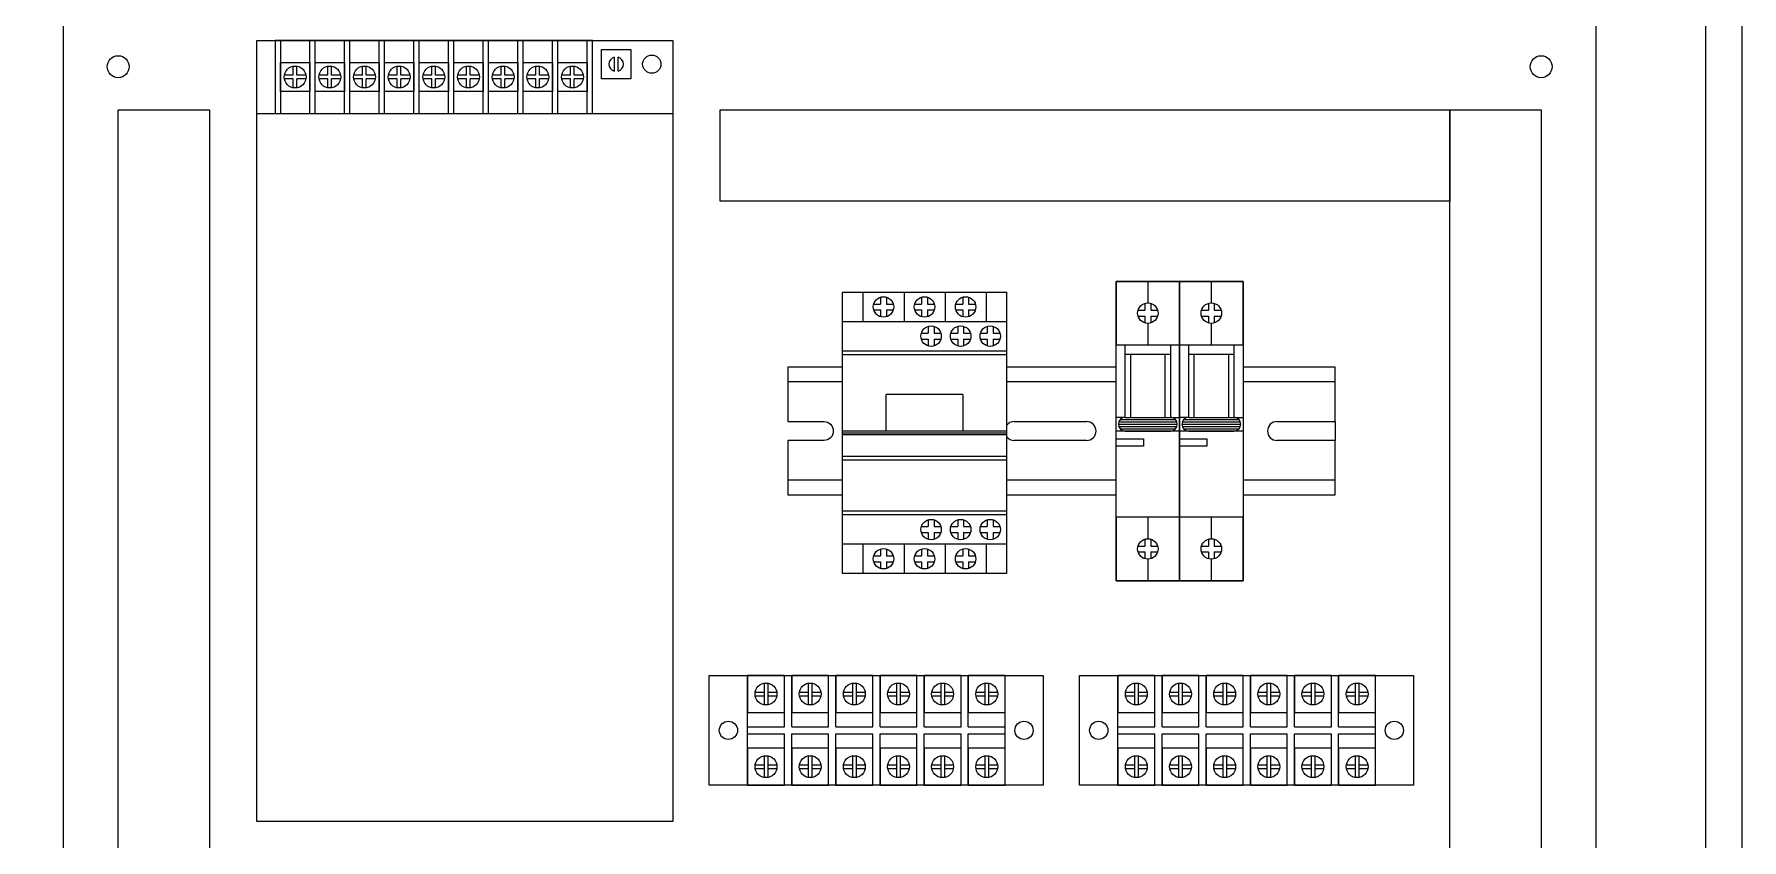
# Model space of a CAD drawing. Header units: millimetres. Extents: x 1937 to 4749, y 83 to 1608.
# Drawn here: x 2863.5 to 2980.5, y 254.8 to 310 of the extents above; entities that cross this region are included whole.
import ezdxf

# ---------------------------------------------------------------- set-up
doc = ezdxf.new("R2010")
doc.units = ezdxf.units.MM
doc.layers.get('0').update_dxf_attribs({"lineweight": 0})
for name, color, linetype, lineweight in [('Box Panel', 7, 'Continuous', 0), ('Kontaktor', 7, 'Continuous', 0), ('MCB', 7, 'Continuous', 0), ('PSU', 7, 'Continuous', 0)]:
    doc.layers.add(name, color=color, linetype=linetype, lineweight=lineweight)
doc.layers.add('Cable Duct', color=7, linetype='Continuous')

# ---------------------------------------------------------------- blocks, each defined once
blk = doc.blocks.new('MCB 1 FASA')
at = {"layer": 'MCB'}
for p, q in [((-8.7, 41), (8.7, 41)), ((-8.7, -41), (-8.7, 41)), ((0, 41), (0, 35.1)), ((8.7, 41), (8.7, -41)), ((-2.69, 33.1), (-0.8, 33.1)), ((-0.8, 34.99), (-0.8, 33.1)), ((0.8, 34.99), (0.8, 33.1)), ((0.8, 33.1), (2.68, 33.1)), ((-2.69, 31.5), (-0.8, 31.5)), ((-0.8, 31.5), (-0.8, 29.62)), ((0, 29.5), (0, 23.6)), ((0.8, 31.5), (0.8, 29.62)), ((0.8, 31.5), (2.68, 31.5)), ((-6.2, 3.75), (-6.2, 23.6)), ((6.2, 23.6), (6.2, 3.75)), ((8.7, 23.6), (8.7, 0)), ((-6.2, 21.1), (6.2, 21.1)), ((-4.7, 3.75), (-4.7, 21.1)), ((4.7, 21.1), (4.7, 3.75)), ((-6.2, 3.75), (-8.7, 3.75)), ((8.7, 0), (-8.7, 0)), ((-8.08, 1.88), (8.07, 1.88)), ((-7.97, 2.5), (7.96, 2.5)), ((-7.97, 1.25), (7.96, 1.25)), ((-7.6, 3.13), (7.59, 3.13)), ((-7.6, 0.63), (7.59, 0.63)), ((-6.2, 3.75), (6.2, 3.75)), ((-6.2, 0), (6.2, 0)), ((6.2, 3.75), (8.7, 3.75)), ((0, -23.6), (0, -29.5)), ((-2.69, -31.5), (-0.8, -31.5)), ((-0.8, -29.61), (-0.8, -31.5)), ((0.8, -29.61), (0.8, -31.5)), ((0.8, -31.5), (2.68, -31.5)), ((-2.69, -33.1), (-0.8, -33.1)), ((-0.8, -33.1), (-0.8, -34.98)), ((0, -35.1), (0, -41)), ((0.8, -33.1), (0.8, -34.98)), ((0.8, -33.1), (2.68, -33.1)), ((8.7, -41), (-8.7, -41))]:
    blk.add_line(p, q, dxfattribs=at)
for points in [[(-8.7, 23.6), (8.7, 23.6), (8.7, 41), (-8.7, 41)], [(-8.7, -2.14), (-1.2, -2.14), (-1.2, -4.14), (-8.7, -4.14)], [(-8.7, -41), (8.7, -41), (8.7, -23.6), (-8.7, -23.6)]]:
    blk.add_lwpolyline(points, close=True, dxfattribs=at)
for centre in [(0, 32.3), (0, -32.3)]:
    blk.add_circle(centre, 2.8, dxfattribs=at)
for centre, start, end in [((-6.2, 1.88), 90, 270), ((6.2, 1.88), 270, 90)]:
    blk.add_arc(centre, 1.88, start, end, dxfattribs=at)
blk = doc.blocks.new('PSU')
for p, q in [((109.17, 19.87), (22.17, 19.87)), ((22.17, 19.87), (22.17, -0.13)), ((23.67, 19.87), (23.67, -0.13)), ((31.67, 19.87), (31.67, -0.13)), ((33.17, 19.87), (33.17, -0.13)), ((41.17, 19.87), (41.17, -0.13)), ((42.67, 19.87), (42.67, -0.13)), ((50.67, 19.87), (50.67, -0.13)), ((52.17, 19.87), (52.17, -0.13)), ((60.17, 19.87), (60.17, -0.13)), ((61.67, 19.87), (61.67, -0.13)), ((69.67, 19.87), (69.67, -0.13)), ((71.17, 19.87), (71.17, -0.13)), ((79.17, 19.87), (79.17, -0.13)), ((80.67, 19.87), (80.67, -0.13)), ((88.67, 19.87), (88.67, -0.13)), ((90.17, 19.87), (90.17, -0.13)), ((98.17, 19.87), (98.17, -0.13)), ((99.67, 19.87), (99.67, -0.13)), ((107.67, -0.13), (107.67, 19.87)), ((109.17, -0.13), (109.17, 19.87)), ((24.71, 10.37), (27.17, 10.37)), ((24.71, 9.37), (27.17, 9.37)), ((27.17, 12.83), (27.17, 10.37)), ((27.17, 9.37), (27.17, 6.91)), ((28.17, 12.83), (28.17, 10.37)), ((28.17, 10.37), (30.63, 10.37)), ((28.17, 9.37), (28.17, 6.91)), ((28.17, 9.37), (30.63, 9.37)), ((34.21, 10.37), (36.67, 10.37)), ((34.21, 9.37), (36.67, 9.37)), ((36.67, 12.83), (36.67, 10.37)), ((36.67, 9.37), (36.67, 6.91)), ((37.67, 12.83), (37.67, 10.37)), ((37.67, 10.37), (40.13, 10.37)), ((37.67, 9.37), (37.67, 6.91)), ((37.67, 9.37), (40.13, 9.37)), ((43.71, 10.37), (46.17, 10.37)), ((43.71, 9.37), (46.17, 9.37)), ((46.17, 12.83), (46.17, 10.37)), ((46.17, 9.37), (46.17, 6.91)), ((47.17, 12.83), (47.17, 10.37)), ((47.17, 10.37), (49.63, 10.37)), ((47.17, 9.37), (47.17, 6.91)), ((47.17, 9.37), (49.63, 9.37)), ((53.21, 10.37), (55.67, 10.37)), ((53.21, 9.37), (55.67, 9.37)), ((55.67, 12.83), (55.67, 10.37)), ((55.67, 9.37), (55.67, 6.91)), ((56.67, 12.83), (56.67, 10.37)), ((56.67, 10.37), (59.13, 10.37)), ((56.67, 9.37), (56.67, 6.91)), ((56.67, 9.37), (59.13, 9.37)), ((62.71, 10.37), (65.17, 10.37)), ((62.71, 9.37), (65.17, 9.37)), ((65.17, 12.83), (65.17, 10.37)), ((65.17, 9.37), (65.17, 6.91)), ((66.17, 12.83), (66.17, 10.37)), ((66.17, 10.37), (68.63, 10.37)), ((66.17, 9.37), (66.17, 6.91)), ((66.17, 9.37), (68.63, 9.37)), ((72.21, 10.37), (74.67, 10.37)), ((72.21, 9.37), (74.67, 9.37)), ((74.67, 12.83), (74.67, 10.37)), ((74.67, 9.37), (74.67, 6.91)), ((75.67, 12.83), (75.67, 10.37)), ((75.67, 10.37), (78.13, 10.37)), ((75.67, 9.37), (75.67, 6.91)), ((75.67, 9.37), (78.13, 9.37)), ((81.71, 10.37), (84.17, 10.37)), ((81.71, 9.37), (84.17, 9.37)), ((84.17, 12.83), (84.17, 10.37)), ((84.17, 9.37), (84.17, 6.91)), ((85.17, 12.83), (85.17, 10.37)), ((85.17, 10.37), (87.63, 10.37)), ((85.17, 9.37), (85.17, 6.91)), ((85.17, 9.37), (87.63, 9.37)), ((91.21, 10.37), (93.67, 10.37)), ((91.21, 9.37), (93.67, 9.37)), ((93.67, 12.83), (93.67, 10.37)), ((93.67, 9.37), (93.67, 6.91)), ((94.67, 12.83), (94.67, 10.37)), ((94.67, 10.37), (97.13, 10.37)), ((94.67, 9.37), (94.67, 6.91)), ((94.67, 9.37), (97.13, 9.37)), ((100.71, 10.37), (103.17, 10.37)), ((100.71, 9.37), (103.17, 9.37)), ((103.17, 12.83), (103.17, 10.37)), ((103.17, 9.37), (103.17, 6.91)), ((104.17, 12.83), (104.17, 10.37)), ((104.17, 10.37), (106.63, 10.37)), ((104.17, 9.37), (104.17, 6.91)), ((104.17, 9.37), (106.63, 9.37)), ((15.17, 8.31), (15.17, 4.43)), ((16.17, 8.31), (16.17, 4.43)), ((22.17, -0.13), (109.17, -0.13))]:
    blk.add_line(p, q)
for points in [[(11.67, 10.37), (19.67, 10.37), (19.67, 2.37), (11.67, 2.37)], [(23.67, 13.87), (31.67, 13.87), (31.67, 5.87), (23.67, 5.87)], [(33.17, 13.87), (41.17, 13.87), (41.17, 5.87), (33.17, 5.87)], [(42.67, 13.87), (50.67, 13.87), (50.67, 5.87), (42.67, 5.87)], [(52.17, 13.87), (60.17, 13.87), (60.17, 5.87), (52.17, 5.87)], [(61.67, 13.87), (69.67, 13.87), (69.67, 5.87), (61.67, 5.87)], [(71.17, 13.87), (79.17, 13.87), (79.17, 5.87), (71.17, 5.87)], [(80.67, 13.87), (88.67, 13.87), (88.67, 5.87), (80.67, 5.87)], [(90.17, 13.87), (98.17, 13.87), (98.17, 5.87), (90.17, 5.87)], [(99.67, 13.87), (107.67, 13.87), (107.67, 5.87), (99.67, 5.87)]]:
    blk.add_lwpolyline(points, close=True)
for centre, radius in [((27.67, 9.87), 3), ((37.17, 9.87), 3), ((46.67, 9.87), 3), ((56.17, 9.87), 3), ((65.67, 9.87), 3), ((75.17, 9.87), 3), ((84.67, 9.87), 3), ((94.17, 9.87), 3), ((103.67, 9.87), 3), ((5.92, 6.37), 2.5)]:
    blk.add_circle(centre, radius)
for start, end in [(104.4775, 255.5225), (284.4775, 75.5225)]:
    blk.add_arc((15.67, 6.37), 2, start, end)
at = {"layer": 'PSU'}
for p, q in [((0.17, -0.13), (0.17, 213.87)), ((0.17, 213.87), (114.17, 213.87)), ((114.17, 213.87), (114.17, -0.13)), ((114.17, 19.87), (0.17, 19.87)), ((114.17, -0.13), (0.17, -0.13))]:
    blk.add_line(p, q, dxfattribs=at)
blk = doc.blocks.new('Kontaktor')
at = {"layer": 'Kontaktor'}
for p, q in [((2979.03, 1753.55), (3024.03, 1753.55)), ((2979.03, 1676.55), (2979.03, 1753.55)), ((2984.65, 1753.55), (2984.65, 1745.55)), ((2989.48, 1752.23), (2989.48, 1750.35)), ((2991.08, 1752.23), (2991.08, 1750.35)), ((2995.9, 1753.55), (2995.9, 1745.55)), ((3000.73, 1752.23), (3000.73, 1750.35)), ((3002.33, 1752.23), (3002.33, 1750.35)), ((3007.15, 1753.55), (3007.15, 1745.55)), ((3011.98, 1752.23), (3011.98, 1750.35)), ((3013.58, 1752.23), (3013.58, 1750.35)), ((3018.4, 1753.55), (3018.4, 1745.55)), ((3024.03, 1753.55), (3024.03, 1676.55)), ((2987.59, 1750.35), (2989.48, 1750.35)), ((2987.59, 1748.75), (2989.48, 1748.75)), ((2989.48, 1748.75), (2989.48, 1746.86)), ((2991.08, 1750.35), (2992.96, 1750.35)), ((2991.08, 1748.75), (2991.08, 1746.86)), ((2991.08, 1748.75), (2992.96, 1748.75)), ((2998.84, 1750.35), (3000.73, 1750.35)), ((2998.84, 1748.75), (3000.73, 1748.75)), ((3000.73, 1748.75), (3000.73, 1746.86)), ((3002.33, 1750.35), (3004.21, 1750.35)), ((3002.33, 1748.75), (3002.33, 1746.86)), ((3002.33, 1748.75), (3004.21, 1748.75)), ((3010.09, 1750.35), (3011.98, 1750.35)), ((3010.09, 1748.75), (3011.98, 1748.75)), ((3011.98, 1748.75), (3011.98, 1746.86)), ((3013.58, 1750.35), (3015.46, 1750.35)), ((3013.58, 1748.75), (3013.58, 1746.86)), ((3013.58, 1748.75), (3015.46, 1748.75)), ((2979.03, 1745.55), (3024.03, 1745.55)), ((3000.64, 1742.35), (3002.53, 1742.35)), ((3002.53, 1744.23), (3002.53, 1742.35)), ((3004.13, 1744.23), (3004.13, 1742.35)), ((3004.13, 1742.35), (3006.01, 1742.35)), ((3008.74, 1742.35), (3010.63, 1742.35)), ((3010.63, 1744.23), (3010.63, 1742.35)), ((3012.23, 1744.23), (3012.23, 1742.35)), ((3012.23, 1742.35), (3014.11, 1742.35)), ((3016.84, 1742.35), (3018.73, 1742.35)), ((3018.73, 1744.23), (3018.73, 1742.35)), ((3020.33, 1744.23), (3020.33, 1742.35)), ((3020.33, 1742.35), (3022.21, 1742.35)), ((2979.03, 1737.55), (3024.03, 1737.55)), ((2979.03, 1736.55), (3024.03, 1736.55)), ((3000.64, 1740.75), (3002.53, 1740.75)), ((3002.53, 1740.75), (3002.53, 1738.86)), ((3004.13, 1740.75), (3004.13, 1738.86)), ((3004.13, 1740.75), (3006.01, 1740.75)), ((3008.74, 1740.75), (3010.63, 1740.75)), ((3010.63, 1740.75), (3010.63, 1738.86)), ((3012.23, 1740.75), (3012.23, 1738.86)), ((3012.23, 1740.75), (3014.11, 1740.75)), ((3016.84, 1740.75), (3018.73, 1740.75)), ((3018.73, 1740.75), (3018.73, 1738.86)), ((3020.33, 1740.75), (3020.33, 1738.86)), ((3020.33, 1740.75), (3022.21, 1740.75)), ((3012.03, 1725.55), (2991.03, 1725.55)), ((2991.03, 1715.55), (2991.03, 1725.55)), ((3012.03, 1725.55), (3012.03, 1715.55)), ((3024.03, 1715.55), (2979.03, 1715.55)), ((2979.03, 1715.05), (3024.03, 1715.05)), ((3024.03, 1714.55), (2979.03, 1714.55)), ((3024.03, 1708.55), (2979.03, 1708.55)), ((3024.03, 1707.55), (2979.03, 1707.55)), ((3024.03, 1693.55), (2979.03, 1693.55)), ((3024.03, 1692.55), (2979.03, 1692.55)), ((3002.53, 1691.23), (3002.53, 1689.35)), ((3004.13, 1691.23), (3004.13, 1689.35)), ((3010.63, 1691.23), (3010.63, 1689.35)), ((3012.23, 1691.23), (3012.23, 1689.35)), ((3018.73, 1691.23), (3018.73, 1689.35)), ((3020.33, 1691.23), (3020.33, 1689.35)), ((3000.64, 1689.35), (3002.53, 1689.35)), ((3000.64, 1687.75), (3002.53, 1687.75)), ((3002.53, 1687.75), (3002.53, 1685.86)), ((3004.13, 1689.35), (3006.01, 1689.35)), ((3004.13, 1687.75), (3004.13, 1685.86)), ((3004.13, 1687.75), (3006.01, 1687.75)), ((3008.74, 1689.35), (3010.63, 1689.35)), ((3008.74, 1687.75), (3010.63, 1687.75)), ((3010.63, 1687.75), (3010.63, 1685.86)), ((3012.23, 1689.35), (3014.11, 1689.35)), ((3012.23, 1687.75), (3012.23, 1685.86)), ((3012.23, 1687.75), (3014.11, 1687.75)), ((3016.84, 1689.35), (3018.73, 1689.35)), ((3016.84, 1687.75), (3018.73, 1687.75)), ((3018.73, 1687.75), (3018.73, 1685.86)), ((3020.33, 1689.35), (3022.21, 1689.35)), ((3020.33, 1687.75), (3020.33, 1685.86)), ((3020.33, 1687.75), (3022.21, 1687.75)), ((3024.03, 1684.55), (2979.03, 1684.55)), ((2984.65, 1684.55), (2984.65, 1676.55)), ((2987.59, 1681.35), (2989.48, 1681.35)), ((2989.48, 1683.23), (2989.48, 1681.35)), ((2991.08, 1683.23), (2991.08, 1681.35)), ((2991.08, 1681.35), (2992.96, 1681.35)), ((2995.9, 1684.55), (2995.9, 1676.55)), ((2998.84, 1681.35), (3000.73, 1681.35)), ((3000.73, 1683.23), (3000.73, 1681.35)), ((3002.33, 1683.23), (3002.33, 1681.35)), ((3002.33, 1681.35), (3004.21, 1681.35)), ((3007.15, 1684.55), (3007.15, 1676.55)), ((3010.09, 1681.35), (3011.98, 1681.35)), ((3011.98, 1683.23), (3011.98, 1681.35)), ((3013.58, 1683.23), (3013.58, 1681.35)), ((3013.58, 1681.35), (3015.46, 1681.35)), ((3018.4, 1684.55), (3018.4, 1676.55)), ((3024.03, 1676.55), (2979.03, 1676.55)), ((2987.59, 1679.75), (2989.48, 1679.75)), ((2989.48, 1679.75), (2989.48, 1677.86)), ((2991.08, 1679.75), (2991.08, 1677.86)), ((2991.08, 1679.75), (2992.96, 1679.75)), ((2998.84, 1679.75), (3000.73, 1679.75)), ((3000.73, 1679.75), (3000.73, 1677.86)), ((3002.33, 1679.75), (3002.33, 1677.86)), ((3002.33, 1679.75), (3004.21, 1679.75)), ((3010.09, 1679.75), (3011.98, 1679.75)), ((3011.98, 1679.75), (3011.98, 1677.86)), ((3013.58, 1679.75), (3013.58, 1677.86)), ((3013.58, 1679.75), (3015.46, 1679.75))]:
    blk.add_line(p, q, dxfattribs=at)
for centre in [(2990.28, 1749.55), (3001.53, 1749.55), (3012.78, 1749.55), (3003.33, 1741.55), (3011.43, 1741.55), (3019.53, 1741.55), (3003.33, 1688.55), (3011.43, 1688.55), (3019.53, 1688.55), (2990.28, 1680.55), (3001.53, 1680.55), (3012.78, 1680.55)]:
    blk.add_circle(centre, 2.8, dxfattribs=at)

msp = doc.modelspace()

# ---------------------------------------------------------------- linework, layer by layer
for p, q in [((2952.647, 283.432), (2952.647, 282.132)), ((2909.772, 266.032), (2932.647, 266.032)), ((2909.772, 258.532), (2909.772, 266.032)), ((2912.397, 258.532), (2912.397, 266.032)), ((2914.922, 262.532), (2914.922, 266.032)), ((2915.422, 262.532), (2915.422, 266.032)), ((2917.947, 262.532), (2917.947, 266.032)), ((2918.447, 262.532), (2918.447, 266.032)), ((2920.972, 262.532), (2920.972, 266.032)), ((2921.472, 262.532), (2921.472, 266.032)), ((2923.997, 262.532), (2923.997, 266.032)), ((2924.497, 262.532), (2924.497, 266.032)), ((2927.022, 262.532), (2927.022, 266.032)), ((2927.522, 262.532), (2927.522, 266.032)), ((2930.022, 266.032), (2930.022, 258.532)), ((2932.647, 266.032), (2932.647, 258.532)), ((2935.147, 266.032), (2958.022, 266.032)), ((2935.147, 258.532), (2935.147, 266.032)), ((2937.772, 258.532), (2937.772, 266.032)), ((2940.297, 262.532), (2940.297, 266.032)), ((2940.797, 262.532), (2940.797, 266.032)), ((2943.322, 262.532), (2943.322, 266.032)), ((2943.822, 262.532), (2943.822, 266.032)), ((2946.347, 262.532), (2946.347, 266.032)), ((2946.847, 262.532), (2946.847, 266.032)), ((2949.372, 262.532), (2949.372, 266.032)), ((2949.872, 262.532), (2949.872, 266.032)), ((2952.397, 262.532), (2952.397, 266.032)), ((2952.897, 262.532), (2952.897, 266.032)), ((2955.397, 266.032), (2955.397, 258.532)), ((2958.022, 266.032), (2958.022, 258.532)), ((2912.92, 264.895), (2913.535, 264.895)), ((2912.92, 264.645), (2913.535, 264.645)), ((2913.535, 265.509), (2913.535, 264.03)), ((2913.785, 265.509), (2913.785, 264.03)), ((2913.785, 264.895), (2914.399, 264.895)), ((2913.785, 264.645), (2914.399, 264.645)), ((2915.945, 264.895), (2916.56, 264.895)), ((2915.945, 264.645), (2916.56, 264.645)), ((2916.56, 265.509), (2916.56, 264.03)), ((2916.81, 265.509), (2916.81, 264.03)), ((2916.81, 264.895), (2917.424, 264.895)), ((2916.81, 264.645), (2917.424, 264.645)), ((2918.97, 264.895), (2919.585, 264.895)), ((2918.97, 264.645), (2919.585, 264.645)), ((2919.585, 265.509), (2919.585, 264.03)), ((2919.835, 265.509), (2919.835, 264.03)), ((2919.835, 264.895), (2920.449, 264.895)), ((2919.835, 264.645), (2920.449, 264.645)), ((2921.995, 264.895), (2922.61, 264.895)), ((2921.995, 264.645), (2922.61, 264.645)), ((2922.61, 265.509), (2922.61, 264.03)), ((2922.86, 265.509), (2922.86, 264.03)), ((2922.86, 264.895), (2923.474, 264.895)), ((2922.86, 264.645), (2923.474, 264.645)), ((2925.02, 264.895), (2925.635, 264.895)), ((2925.02, 264.645), (2925.635, 264.645)), ((2925.635, 265.509), (2925.635, 264.03)), ((2925.885, 265.509), (2925.885, 264.03)), ((2925.885, 264.895), (2926.499, 264.895)), ((2925.885, 264.645), (2926.499, 264.645)), ((2928.045, 264.895), (2928.66, 264.895)), ((2928.045, 264.645), (2928.66, 264.645)), ((2928.66, 265.509), (2928.66, 264.03)), ((2928.91, 265.509), (2928.91, 264.03)), ((2928.91, 264.895), (2929.524, 264.895)), ((2928.91, 264.645), (2929.524, 264.645)), ((2938.295, 264.895), (2938.91, 264.895)), ((2938.295, 264.645), (2938.91, 264.645)), ((2938.91, 265.509), (2938.91, 264.03)), ((2939.16, 265.509), (2939.16, 264.03)), ((2939.16, 264.895), (2939.774, 264.895)), ((2939.16, 264.645), (2939.774, 264.645)), ((2941.32, 264.895), (2941.935, 264.895)), ((2941.32, 264.645), (2941.935, 264.645)), ((2941.935, 265.509), (2941.935, 264.03)), ((2942.185, 265.509), (2942.185, 264.03)), ((2942.185, 264.895), (2942.799, 264.895)), ((2942.185, 264.645), (2942.799, 264.645)), ((2944.345, 264.895), (2944.96, 264.895)), ((2944.345, 264.645), (2944.96, 264.645)), ((2944.96, 265.509), (2944.96, 264.03)), ((2945.21, 265.509), (2945.21, 264.03)), ((2945.21, 264.895), (2945.824, 264.895)), ((2945.21, 264.645), (2945.824, 264.645)), ((2947.37, 264.895), (2947.985, 264.895)), ((2947.37, 264.645), (2947.985, 264.645)), ((2947.985, 265.509), (2947.985, 264.03)), ((2948.235, 265.509), (2948.235, 264.03)), ((2948.235, 264.895), (2948.849, 264.895)), ((2948.235, 264.645), (2948.849, 264.645)), ((2950.395, 264.895), (2951.01, 264.895)), ((2950.395, 264.645), (2951.01, 264.645)), ((2951.01, 265.509), (2951.01, 264.03)), ((2951.26, 265.509), (2951.26, 264.03)), ((2951.26, 264.895), (2951.874, 264.895)), ((2951.26, 264.645), (2951.874, 264.645)), ((2953.42, 264.895), (2954.035, 264.895)), ((2953.42, 264.645), (2954.035, 264.645)), ((2954.035, 265.509), (2954.035, 264.03)), ((2954.285, 265.509), (2954.285, 264.03)), ((2954.285, 264.895), (2954.899, 264.895)), ((2954.285, 264.645), (2954.899, 264.645)), ((2912.397, 262.532), (2914.922, 262.532)), ((2915.422, 262.532), (2917.947, 262.532)), ((2918.447, 262.532), (2920.972, 262.532)), ((2921.472, 262.532), (2923.997, 262.532)), ((2924.497, 262.532), (2927.022, 262.532)), ((2927.522, 262.532), (2930.022, 262.532)), ((2937.772, 262.532), (2940.297, 262.532)), ((2940.797, 262.532), (2943.322, 262.532)), ((2943.822, 262.532), (2946.347, 262.532)), ((2946.847, 262.532), (2949.372, 262.532)), ((2949.872, 262.532), (2952.397, 262.532)), ((2952.897, 262.532), (2955.397, 262.532)), ((2912.397, 262.032), (2914.922, 262.032)), ((2914.922, 258.532), (2914.922, 262.032)), ((2915.422, 262.032), (2917.947, 262.032)), ((2915.422, 258.532), (2915.422, 262.032)), ((2917.947, 258.532), (2917.947, 262.032)), ((2918.447, 262.032), (2920.972, 262.032)), ((2918.447, 258.532), (2918.447, 262.032)), ((2920.972, 258.532), (2920.972, 262.032)), ((2921.472, 262.032), (2923.997, 262.032)), ((2921.472, 258.532), (2921.472, 262.032)), ((2923.997, 258.532), (2923.997, 262.032)), ((2924.497, 262.032), (2927.022, 262.032)), ((2924.497, 258.532), (2924.497, 262.032)), ((2927.022, 258.532), (2927.022, 262.032)), ((2927.522, 262.032), (2930.022, 262.032)), ((2927.522, 258.532), (2927.522, 262.032)), ((2937.772, 262.032), (2940.297, 262.032)), ((2940.297, 258.532), (2940.297, 262.032)), ((2940.797, 262.032), (2943.322, 262.032)), ((2940.797, 258.532), (2940.797, 262.032)), ((2943.322, 258.532), (2943.322, 262.032)), ((2943.822, 262.032), (2946.347, 262.032)), ((2943.822, 258.532), (2943.822, 262.032)), ((2946.347, 258.532), (2946.347, 262.032)), ((2946.847, 262.032), (2949.372, 262.032)), ((2946.847, 258.532), (2946.847, 262.032)), ((2949.372, 258.532), (2949.372, 262.032)), ((2949.872, 262.032), (2952.397, 262.032)), ((2949.872, 258.532), (2949.872, 262.032)), ((2952.397, 258.532), (2952.397, 262.032)), ((2952.897, 262.032), (2955.397, 262.032)), ((2952.897, 258.532), (2952.897, 262.032)), ((2912.92, 259.92), (2913.535, 259.92)), ((2913.535, 260.534), (2913.535, 259.055)), ((2913.785, 260.534), (2913.785, 259.055)), ((2913.785, 259.92), (2914.399, 259.92)), ((2915.945, 259.92), (2916.56, 259.92)), ((2916.56, 260.534), (2916.56, 259.055)), ((2916.81, 260.534), (2916.81, 259.055)), ((2916.81, 259.92), (2917.424, 259.92)), ((2918.97, 259.92), (2919.585, 259.92)), ((2919.585, 260.534), (2919.585, 259.055)), ((2919.835, 260.534), (2919.835, 259.055)), ((2919.835, 259.92), (2920.449, 259.92)), ((2921.995, 259.92), (2922.61, 259.92)), ((2922.61, 260.534), (2922.61, 259.055)), ((2922.86, 260.534), (2922.86, 259.055)), ((2922.86, 259.92), (2923.474, 259.92)), ((2925.02, 259.92), (2925.635, 259.92)), ((2925.635, 260.534), (2925.635, 259.055)), ((2925.885, 260.534), (2925.885, 259.055)), ((2925.885, 259.92), (2926.499, 259.92)), ((2928.045, 259.92), (2928.66, 259.92)), ((2928.66, 260.534), (2928.66, 259.055)), ((2928.91, 260.534), (2928.91, 259.055)), ((2928.91, 259.92), (2929.524, 259.92)), ((2938.295, 259.92), (2938.91, 259.92)), ((2938.91, 260.534), (2938.91, 259.055)), ((2939.16, 260.534), (2939.16, 259.055)), ((2939.16, 259.92), (2939.774, 259.92)), ((2941.32, 259.92), (2941.935, 259.92)), ((2941.935, 260.534), (2941.935, 259.055)), ((2942.185, 260.534), (2942.185, 259.055)), ((2942.185, 259.92), (2942.799, 259.92)), ((2944.345, 259.92), (2944.96, 259.92)), ((2944.96, 260.534), (2944.96, 259.055)), ((2945.21, 260.534), (2945.21, 259.055)), ((2945.21, 259.92), (2945.824, 259.92)), ((2947.37, 259.92), (2947.985, 259.92)), ((2947.985, 260.534), (2947.985, 259.055)), ((2948.235, 260.534), (2948.235, 259.055)), ((2948.235, 259.92), (2948.849, 259.92)), ((2950.395, 259.92), (2951.01, 259.92)), ((2951.01, 260.534), (2951.01, 259.055)), ((2951.26, 260.534), (2951.26, 259.055)), ((2951.26, 259.92), (2951.874, 259.92)), ((2953.42, 259.92), (2954.035, 259.92)), ((2954.035, 260.534), (2954.035, 259.055)), ((2954.285, 260.534), (2954.285, 259.055)), ((2954.285, 259.92), (2954.899, 259.92)), ((2912.92, 259.67), (2913.535, 259.67)), ((2913.785, 259.67), (2914.399, 259.67)), ((2915.945, 259.67), (2916.56, 259.67)), ((2916.81, 259.67), (2917.424, 259.67)), ((2918.97, 259.67), (2919.585, 259.67)), ((2919.835, 259.67), (2920.449, 259.67)), ((2921.995, 259.67), (2922.61, 259.67)), ((2922.86, 259.67), (2923.474, 259.67)), ((2925.02, 259.67), (2925.635, 259.67)), ((2925.885, 259.67), (2926.499, 259.67)), ((2928.045, 259.67), (2928.66, 259.67)), ((2928.91, 259.67), (2929.524, 259.67)), ((2938.295, 259.67), (2938.91, 259.67)), ((2939.16, 259.67), (2939.774, 259.67)), ((2941.32, 259.67), (2941.935, 259.67)), ((2942.185, 259.67), (2942.799, 259.67)), ((2944.345, 259.67), (2944.96, 259.67)), ((2945.21, 259.67), (2945.824, 259.67)), ((2947.37, 259.67), (2947.985, 259.67)), ((2948.235, 259.67), (2948.849, 259.67)), ((2950.395, 259.67), (2951.01, 259.67)), ((2951.26, 259.67), (2951.874, 259.67)), ((2953.42, 259.67), (2954.035, 259.67)), ((2954.285, 259.67), (2954.899, 259.67)), ((2932.647, 258.532), (2909.772, 258.532)), ((2958.022, 258.532), (2935.147, 258.532))]:
    msp.add_line(p, q)
msp.add_lwpolyline([(2918.897, 287.157), (2915.147, 287.157), (2915.147, 283.432), (2917.622, 283.432, -1), (2917.622, 282.132), (2915.147, 282.132), (2915.147, 278.407), (2918.897, 278.407)], format="xyb")
for points in [[(2937.647, 287.157), (2930.147, 287.157)], [(2948.672, 283.432), (2952.647, 283.432), (2952.647, 287.157), (2952.647, 287.157), (2946.347, 287.157)], [(2918.897, 286.157), (2915.147, 286.157), (2915.147, 286.157)], [(2937.647, 286.157), (2930.147, 286.157)], [(2952.647, 286.157), (2946.347, 286.157)], [(2930.672, 283.432), (2935.622, 283.432)], [(2935.622, 282.132), (2930.672, 282.132)], [(2946.347, 278.407), (2952.647, 278.407), (2952.647, 278.407), (2952.647, 282.132), (2948.672, 282.132)], [(2918.897, 279.407), (2915.147, 279.407), (2915.147, 279.407)], [(2937.647, 279.407), (2930.147, 279.407)], [(2952.647, 279.407), (2946.347, 279.407)], [(2930.147, 278.407), (2937.647, 278.407)]]:
    msp.add_lwpolyline(points)
for points in [[(2912.397, 263.507), (2914.922, 263.507), (2914.922, 266.032), (2912.397, 266.032)], [(2915.422, 263.507), (2917.947, 263.507), (2917.947, 266.032), (2915.422, 266.032)], [(2918.447, 263.507), (2920.972, 263.507), (2920.972, 266.032), (2918.447, 266.032)], [(2921.472, 263.507), (2923.997, 263.507), (2923.997, 266.032), (2921.472, 266.032)], [(2924.497, 263.507), (2927.022, 263.507), (2927.022, 266.032), (2924.497, 266.032)], [(2927.522, 263.507), (2930.047, 263.507), (2930.047, 266.032), (2927.522, 266.032)], [(2937.772, 263.507), (2940.297, 263.507), (2940.297, 266.032), (2937.772, 266.032)], [(2940.797, 263.507), (2943.322, 263.507), (2943.322, 266.032), (2940.797, 266.032)], [(2943.822, 263.507), (2946.347, 263.507), (2946.347, 266.032), (2943.822, 266.032)], [(2946.847, 263.507), (2949.372, 263.507), (2949.372, 266.032), (2946.847, 266.032)], [(2949.872, 263.507), (2952.397, 263.507), (2952.397, 266.032), (2949.872, 266.032)], [(2952.897, 263.507), (2955.422, 263.507), (2955.422, 266.032), (2952.897, 266.032)], [(2912.397, 258.532), (2914.922, 258.532), (2914.922, 261.057), (2912.397, 261.057)], [(2915.422, 258.532), (2917.947, 258.532), (2917.947, 261.057), (2915.422, 261.057)], [(2918.447, 258.532), (2920.972, 258.532), (2920.972, 261.057), (2918.447, 261.057)], [(2921.472, 258.532), (2923.997, 258.532), (2923.997, 261.057), (2921.472, 261.057)], [(2924.497, 258.532), (2927.022, 258.532), (2927.022, 261.057), (2924.497, 261.057)], [(2927.522, 258.532), (2930.047, 258.532), (2930.047, 261.057), (2927.522, 261.057)], [(2937.772, 258.532), (2940.297, 258.532), (2940.297, 261.057), (2937.772, 261.057)], [(2940.797, 258.532), (2943.322, 258.532), (2943.322, 261.057), (2940.797, 261.057)], [(2943.822, 258.532), (2946.347, 258.532), (2946.347, 261.057), (2943.822, 261.057)], [(2946.847, 258.532), (2949.372, 258.532), (2949.372, 261.057), (2946.847, 261.057)], [(2949.872, 258.532), (2952.397, 258.532), (2952.397, 261.057), (2949.872, 261.057)], [(2952.897, 258.532), (2955.422, 258.532), (2955.422, 261.057), (2952.897, 261.057)]]:
    msp.add_lwpolyline(points, close=True)
for centre, radius in [((2869.272, 307.734), 0.75), ((2966.772, 307.734), 0.75), ((2913.66, 264.77), 0.75), ((2916.685, 264.77), 0.75), ((2919.71, 264.77), 0.75), ((2922.735, 264.77), 0.75), ((2925.76, 264.77), 0.75), ((2928.785, 264.77), 0.75), ((2939.035, 264.77), 0.75), ((2942.06, 264.77), 0.75), ((2945.085, 264.77), 0.75), ((2948.11, 264.77), 0.75), ((2951.135, 264.77), 0.75), ((2954.16, 264.77), 0.75), ((2911.085, 262.282), 0.625), ((2931.335, 262.282), 0.625), ((2936.46, 262.282), 0.625), ((2956.71, 262.282), 0.625), ((2913.66, 259.795), 0.75), ((2916.685, 259.795), 0.75), ((2919.71, 259.795), 0.75), ((2922.735, 259.795), 0.75), ((2925.76, 259.795), 0.75), ((2928.785, 259.795), 0.75), ((2939.035, 259.795), 0.75), ((2942.06, 259.795), 0.75), ((2945.085, 259.795), 0.75), ((2948.11, 259.795), 0.75), ((2951.135, 259.795), 0.75), ((2954.16, 259.795), 0.75)]:
    msp.add_circle(centre, radius)
for centre, major_axis, start_param, end_param in [((2930.672, 282.782), (-0.65, 0), 4.712389, 5.6526166), ((2935.622, 282.782), (0, 0.65), 3.1415927, 6.2831853), ((2948.672, 282.782), (-0.65, 0), 4.712389, 7.8539816), ((2930.672, 282.782), (-0.65, 0), 6.913754, 7.8539816)]:
    msp.add_ellipse(centre, major_axis=major_axis, ratio=1, start_param=start_param, end_param=end_param)
at = {"layer": 'Box Panel'}
for points in [[(2855.522, 210.984), (2855.522, 321.484), (2980.522, 321.484), (2980.522, 194.297)], [(2858.022, 210.984), (2858.022, 318.984), (2978.022, 318.984), (2978.022, 194.297)]]:
    msp.add_lwpolyline(points, dxfattribs=at)
msp.add_lwpolyline([(2865.522, 311.484), (2970.522, 311.484), (2970.522, 181.484), (2865.522, 181.484)], close=True, dxfattribs=at)
at = {"layer": 'Cable Duct', "lineweight": 0}
for points in [[(2875.522, 188.532), (2869.272, 188.532), (2869.272, 304.782), (2875.522, 304.782)], [(2960.522, 304.782), (2960.522, 298.532), (2910.522, 298.532), (2910.522, 304.782)], [(2966.772, 188.532), (2960.522, 188.532), (2960.522, 304.782), (2966.772, 304.782)]]:
    msp.add_lwpolyline(points, close=True, dxfattribs=at)

# ---------------------------------------------------------------- block references
at = {"layer": 'Cable Duct', "xscale": 0.25, "yscale": 0.25, "zscale": 0.25}
msp.add_blockref('Kontaktor', (2174.141, -146.105), dxfattribs=at)
at = {"layer": 'MCB', "xscale": 0.25, "yscale": 0.25, "zscale": 0.25}
for p in [(2939.823, 282.782), (2944.173, 282.782)]:
    msp.add_blockref('MCB 1 FASA', p, dxfattribs=at)
at = {"layer": 'PSU', "xscale": 0.25, "yscale": 0.25, "zscale": 0.25, "rotation": 180}
msp.add_blockref('PSU', (2907.315, 309.5), dxfattribs=at)

doc.saveas('drawing.dxf')
